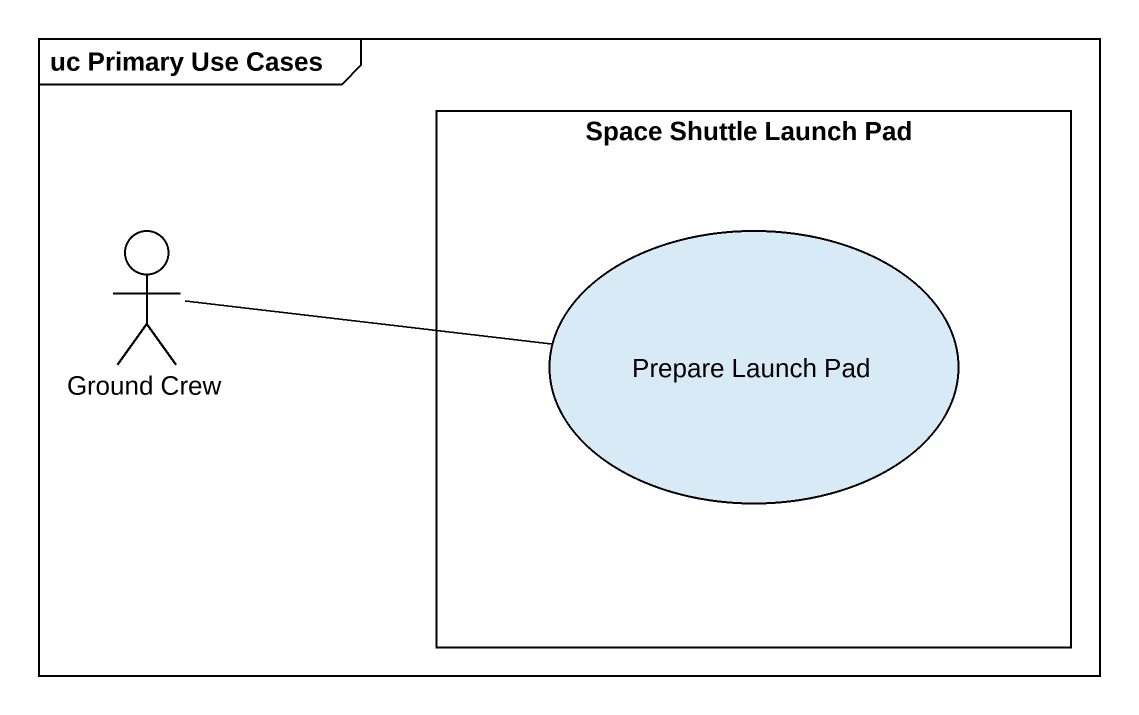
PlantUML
@startuml
mainframe uc Primary Use Cases
rectangle "Space Shuttle Launch Pad" as Space_Shuttle_Launch_Pad {
  usecase "Prepare Launch Pad" as Prepare_Launch_Pad
}
actor "Ground Crew" as Ground_Crew
Ground_Crew -right- Prepare_Launch_Pad
@enduml
